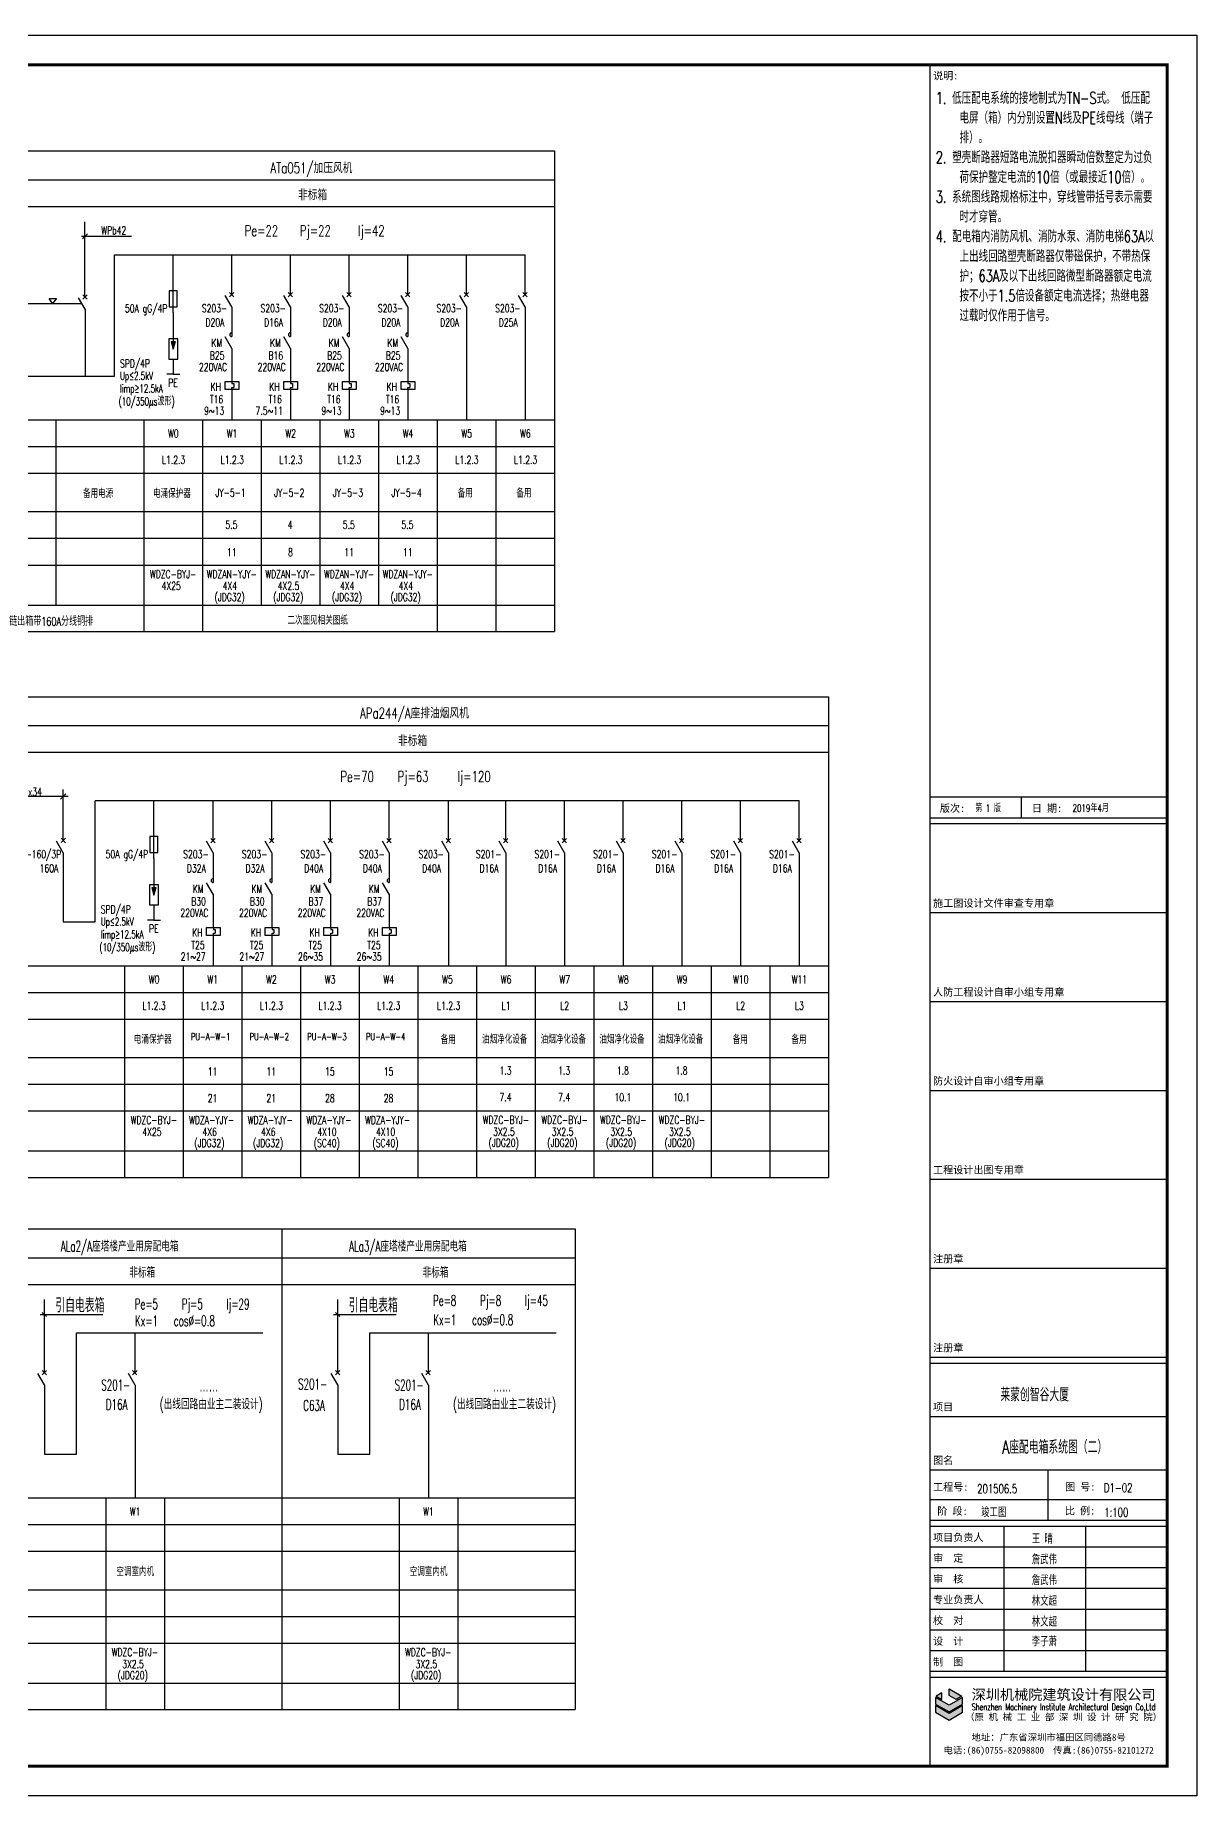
# Model space of a CAD drawing. Extents: x 1980812 to 2226895, y -554123 to 281606.
# Drawn here: x 2187690 to 2226895, y 145891 to 205291 of the extents above; entities that cross this region are included whole.
import ezdxf
from ezdxf.enums import TextEntityAlignment as Align

# ---------------------------------------------------------------- set-up
doc = ezdxf.new("R2010")
doc.units = 0
doc.header["$LTSCALE"] = 1000
doc.header["$MEASUREMENT"] = 0
doc.linetypes.add('DXXX', pattern=[4.5, 3, -1.5])
for name, color, linetype in [('1', 1, 'Continuous'), ('2', 2, 'Continuous'), ('7', 7, 'Continuous'), ('DQ1', 1, 'Continuous'), ('DQ2', 2, 'Continuous'), ('DQ7', 7, 'Continuous'), ('TK', 1, 'Continuous'), ('ZYJ', 4, 'Continuous')]:
    doc.layers.add(name, color=color, linetype=linetype)
doc.styles.add('D8', font='txtw.shx', dxfattribs={"width": 0.7, "bigfont": 'hztxtw.shx'})
doc.styles.add('HEITI', font='simplex.shx', dxfattribs={"width": 0.6, "bigfont": 'hztxt.shx'})
doc.styles.add('SONGTI', font='', dxfattribs={"width": 1.1})
doc.styles.add('ST', font='txtst.shx', dxfattribs={"width": 0.7, "bigfont": 'hztxtst.shx'})
doc.styles.get('SONGTI').set_extended_font_data('NSimSun')

# ---------------------------------------------------------------- blocks, each defined once
blk = doc.blocks.new('BLQ')
at = {"layer": '1'}
blk.add_hatch(color=256, dxfattribs=at).paths.add_polyline_path([(0.8, -1), (-0.8, -1), (0, -3.88)])
for p, q in [((-0.8, -1), (0.8, -1)), ((-0.8, -1), (0, -3.88)), ((0, -3.88), (0.8, -1))]:
    blk.add_line(p, q, dxfattribs=at)
blk.add_lwpolyline([(-1.67, -7.58), (1.67, -7.58), (1.67, 0), (-1.67, 0)], close=True, dxfattribs=at)
at = {"layer": '2'}
for p, q in [((0, -7.58), (0, -13.31)), ((0, -13.31), (-2.41, -13.31)), ((0, -13.31), (2.41, -13.31))]:
    blk.add_line(p, q, dxfattribs=at)
blk = doc.blocks.new('RD')
at = {"layer": '1', "color": 1}
blk.add_lwpolyline([(-150, 0), (-150, -600), (150, -600), (150, 0)], close=True, dxfattribs=at)
blk = doc.blocks.new('ta1j')
at = {"layer": 'TK'}
h = blk.add_hatch(color=256, dxfattribs=at)
h.paths.add_polyline_path([(759.76, 32.47), (757.38, 33.84), (757.38, 36.11), (761.72, 33.6)])
h.paths.add_polyline_path([(753.03, 33.6), (754.99, 32.47), (754.99, 34.73)])
h.paths.add_polyline_path([(752.8, 30.95), (757.38, 28.31), (761.95, 30.95), (761.95, 33.21), (757.38, 30.57), (752.8, 33.21)])
h.paths.add_polyline_path([(757.38, 25.53), (761.95, 28.17), (761.95, 30.43), (757.38, 27.79), (752.8, 30.43), (752.8, 28.17)])
for p, q in [((751, 10), (751, 584)), ((751, 584), (831, 584)), ((831, 10), (831, 584)), ((751, 337), (831, 337)), ((781.87, 330), (781.87, 337)), ((751, 330), (831, 330)), ((751, 328), (831, 328)), ((751, 298), (831, 298)), ((751, 268), (831, 268)), ((751, 238), (831, 238)), ((751, 208), (831, 208)), ((751, 178), (831, 178)), ((751, 148), (831, 148)), ((751, 146), (831, 146)), ((751, 146), (831, 146)), ((751, 146), (831, 146)), ((751, 146), (831, 146)), ((751, 146), (831, 146)), ((751, 128), (831, 128)), ((751, 110), (831, 110)), ((790.87, 92.86), (790.87, 110)), ((751, 100), (831, 100)), ((751, 93), (831, 93)), ((751, 93), (831, 93)), ((751, 93), (831, 93)), ((751, 91), (831, 91)), ((776, 42), (776, 91)), ((803.5, 42), (803.5, 91)), ((751, 84), (831, 84)), ((751, 77), (831, 77)), ((751, 70), (831, 70)), ((751, 63), (831, 63)), ((751, 56), (831, 56)), ((751, 49), (831, 49)), ((751, 42), (831, 42)), ((751, 40), (831, 40)), ((831, 10), (751, 10))]:
    blk.add_line(p, q, dxfattribs=at)
for points in [[(-210, 594), (841, 594), (841, 0), (-210, 0)], [(759.76, 32.47), (757.38, 33.84), (757.38, 36.11), (761.72, 33.6)], [(752.8, 30.95), (757.38, 28.31), (761.95, 30.95), (761.95, 33.21), (757.38, 30.57), (752.8, 33.21)], [(757.38, 25.53), (761.95, 28.17), (761.95, 30.43), (757.38, 27.79), (752.8, 30.43), (752.8, 28.17)], [(753.03, 33.6), (754.99, 32.47), (754.99, 34.73)]]:
    blk.add_lwpolyline(points, close=True, dxfattribs=at)
at = {"layer": 'TK', "const_width": 1}
blk.add_lwpolyline([(831, 10), (831, 584), (-185, 584), (-185, 10)], close=True, dxfattribs=at)
at = {"layer": 'TK', "style": 'SONGTI'}
for s, p in [('\\M+5CBB5\\M+5C3F7:', (751.98, 579.09)), ('\\M+5B0E6\\M+5B4CE:', (754.28, 331.92)), ('\\M+5C8D5 \\M+5C6DA:', (785.32, 331.92)), ('\\M+5CAA9\\M+5B9A4\\M+5CDBC\\M+5C9E8\\M+5BCC6\\M+5CEC4\\M+5BCFE\\M+5C9F3\\M+5B2E9\\M+5D7A8\\M+5D3C3\\M+5D5C2', (751.98, 299.92)), ('\\M+5C8CB\\M+5B7C0\\M+5B9A4\\M+5B3CC\\M+5C9E8\\M+5BCC6\\M+5D7D4\\M+5C9F3\\M+5D0A1\\M+5D7E9\\M+5D7A8\\M+5D3C3\\M+5D5C2', (751.98, 269.92)), ('\\M+5B7C0\\M+5BBF0\\M+5C9E8\\M+5BCC6\\M+5D7D4\\M+5C9F3\\M+5D0A1\\M+5D7E9\\M+5D7A8\\M+5D3C3\\M+5D5C2', (751.98, 239.92)), ('\\M+5B9A4\\M+5B3CC\\M+5C9E8\\M+5BCC6\\M+5B3F6\\M+5CDBC\\M+5D7A8\\M+5D3C3\\M+5D5C2', (751.98, 209.92)), ('\\M+5D7A2\\M+5B2E1\\M+5D5C2', (751.98, 179.92)), ('\\M+5D7A2\\M+5B2E1\\M+5D5C2', (751.98, 149.92)), ('\\M+5CFEE\\M+5C4BF', (751.98, 129.92)), ('\\M+5CDBC\\M+5C3FB', (751.98, 111.92)), ('\\M+5B9A4\\M+5B3CC\\M+5BAC5:', (751.98, 102.94)), ('\\M+5B1C8 \\M+5C0FD:', (796.49, 94.92)), ('\\M+5CFEE\\M+5C4BF\\M+5B8BA\\M+5D4F0\\M+5C8CB', (751.98, 85.92)), ('\\M+5C9F3  \\M+5B6A8', (751.98, 78.92)), ('\\M+5C9F3  \\M+5BACB', (751.98, 71.92)), ('\\M+5D7A8\\M+5D2B5\\M+5B8BA\\M+5D4F0\\M+5C8CB', (751.98, 64.92)), ('\\M+5D0A3  \\M+5B6D4', (751.98, 57.92)), ('\\M+5C9E8  \\M+5BCC6', (751.98, 50.92)), ('\\M+5D6C6  \\M+5CDBC', (751.98, 43.92))]:
    blk.add_text(s, height=2.5, dxfattribs=at).set_placement(p)
for s, p in [('\\M+5CDBC \\M+5BAC5:', (801.66, 104.25)), ('\\M+5BDD7 \\M+5B6CE:', (758.53, 96.06))]:
    blk.add_text(s, height=2.5, dxfattribs=at).set_placement(p, align=Align.MIDDLE_CENTER)
for s, height, p in [('\\M+5C9EE\\M+5DBDA\\M+5BBFA\\M+5D0B5\\M+5D4BA\\M+5BDA8\\M+5D6FE\\M+5C9E8\\M+5BCC6\\M+5D3D0\\M+5CFDE\\M+5B9AB\\M+5CBBE', 3.5, (796.05, 32.38)), ('\\M+5A3A8\\M+5D4AD \\M+5BBFA \\M+5D0B5 \\M+5B9A4 \\M+5D2B5 \\M+5B2BF \\M+5C9EE \\M+5DBDA \\M+5C9E8 \\M+5BCC6 \\M+5D1D0 \\M+5BEBF \\M+5D4BA\\M+5A3A9', 2.28, (796.05, 25.43)), ('\\M+5B5D8\\M+5D6B7\\M+5A3BA\\M+5B9E3\\M+5B6AB\\M+5CAA1\\M+5C9EE\\M+5DBDA\\M+5CAD0\\M+5B8A3\\M+5CCEF\\M+5C7F8\\M+5CDAC\\M+5B5C2\\M+5C2B78\\M+5BAC5', 2.25625, (791, 18.6)), ('\\M+5B5E7\\M+5BBB0:(86)0755-82098800  \\M+5B4AB\\M+5D5E6:(86)0755-82101272', 2.2563, (791, 14.24))]:
    blk.add_text(s, height=height, dxfattribs=at).set_placement(p, align=Align.CENTER)
at = {"layer": 'TK', "style": 'HEITI', "width": 0.7}
blk.add_text('Shenzhen Machinery Institute Architectural Design Co,Ltd', height=2.29, dxfattribs=at).set_placement((796.05, 28.84), align=Align.CENTER)
blk = doc.blocks.new('A$C617C165C')
at = {"layer": 'DQ1'}
for p, q in [((3299, 3890), (2924, 4540)), ((3163, 4701), (3405, 4454)), ((3165, 4460), (3411, 4703))]:
    blk.add_line(p, q, dxfattribs=at)
at = {"layer": 'DQ2'}
for p, q in [((3299, 4577), (3299, 6821)), ((3299, 3890), (3299, -2460))]:
    blk.add_line(p, q, dxfattribs=at)
at = {"layer": '7', "style": 'D8', "width": 0.6}
for s, p in [('S201-', (3037, 3587)), ('D16A', (2879, 2497))]:
    blk.add_text(s, height=600, dxfattribs=at).set_placement(p, align=Align.RIGHT)
at = {"layer": 'DQ7', "style": 'D8', "width": 0.7}
for s, p in [('W1', (3307, -3229)), ('\\M+5BFD5\\M+5B5F7\\M+5CAD2\\M+5C4DA\\M+5BBFA', (3309, -6564)), ('WDZC-BYJ-', (3292, -11136)), ('3X2.5', (3184, -11801)), ('(JDG20)', (3174, -12462))]:
    blk.add_text(s, height=450, dxfattribs=at).set_placement(p, align=Align.MIDDLE)
blk = doc.blocks.new('A$C77ED5645')
at = {"layer": '2'}
for q in [(5500, -3893), (5500, -7145)]:
    blk.add_line((5500, -6058), q, dxfattribs=at)
at = {"layer": 'DQ1'}
for p, q in [((0, 0), (30800, 0)), ((2100, -5847), (1850, -5414)), ((2019, -5306), (2181, -5471)), ((2021, -5467), (2185, -5305)), ((7725, -5850), (7475, -5417)), ((7634, -5309), (7796, -5474)), ((7635, -5470), (7800, -5308)), ((9925, -5850), (9675, -5417)), ((9834, -5309), (9996, -5474)), ((9835, -5470), (10000, -5308)), ((12125, -5850), (11875, -5417)), ((12034, -5309), (12196, -5474)), ((12035, -5470), (12200, -5308)), ((14325, -5850), (14075, -5417)), ((14234, -5309), (14396, -5474)), ((14235, -5470), (14400, -5308)), ((16547, -5850), (16297, -5417)), ((16456, -5309), (16618, -5474)), ((16457, -5470), (16622, -5308)), ((18700, -5850), (18450, -5417)), ((18609, -5309), (18770, -5474)), ((18610, -5470), (18774, -5308)), ((20900, -5850), (20650, -5417)), ((20809, -5309), (20970, -5474)), ((20810, -5470), (20974, -5308)), ((23100, -5850), (22850, -5417)), ((23009, -5309), (23170, -5474)), ((23010, -5470), (23174, -5308)), ((25300, -5850), (25050, -5417)), ((25209, -5309), (25370, -5474)), ((25210, -5470), (25374, -5308)), ((27500, -5850), (27250, -5417)), ((27409, -5309), (27570, -5474)), ((27410, -5470), (27574, -5308)), ((29700, -5850), (29450, -5417)), ((29609, -5309), (29770, -5474)), ((29610, -5470), (29774, -5308)), ((7725, -7406), (7475, -6973)), ((9925, -7406), (9675, -6973)), ((12125, -7406), (11875, -6973)), ((14325, -7406), (14075, -6973)), ((7467, -8647), (7985, -8647)), ((7467, -8947), (7467, -8647)), ((7985, -8947), (7467, -8947)), ((7726, -8647), (7726, -8723)), ((7726, -8723), (7797, -8723)), ((7726, -8867), (7797, -8867)), ((7726, -8956), (7726, -8867)), ((7797, -8723), (7797, -8867)), ((7797, -8789), (7797, -8789)), ((7985, -8647), (7985, -8947)), ((9667, -8647), (10185, -8647)), ((9667, -8947), (9667, -8647)), ((10185, -8947), (9667, -8947)), ((9926, -8647), (9926, -8723)), ((9926, -8723), (9997, -8723)), ((9926, -8867), (9997, -8867)), ((9926, -8956), (9926, -8867)), ((9997, -8723), (9997, -8867)), ((9997, -8789), (9997, -8789)), ((10185, -8647), (10185, -8947)), ((11867, -8647), (12385, -8647)), ((11867, -8947), (11867, -8647)), ((12385, -8947), (11867, -8947)), ((12126, -8647), (12126, -8723)), ((12126, -8723), (12197, -8723)), ((12126, -8867), (12197, -8867)), ((12126, -8956), (12126, -8867)), ((12197, -8723), (12197, -8867)), ((12197, -8789), (12197, -8789)), ((12385, -8647), (12385, -8947)), ((14067, -8647), (14585, -8647)), ((14067, -8947), (14067, -8647)), ((14585, -8947), (14067, -8947)), ((14326, -8647), (14326, -8723)), ((14326, -8723), (14397, -8723)), ((14326, -8867), (14397, -8867)), ((14326, -8956), (14326, -8867)), ((14397, -8723), (14397, -8867)), ((14397, -8789), (14397, -8789)), ((14585, -8647), (14585, -8947)), ((0, -18018), (30800, -18018))]:
    blk.add_line(p, q, dxfattribs=at)
for centre in [(7717, -6893), (9917, -6893), (12117, -6893), (14317, -6893)]:
    blk.add_arc(centre, 72.2, 90, 270, dxfattribs=at)
at = {"layer": 'DQ2'}
for p, q in [((2100, -5387), (2100, -3477)), ((3300, -3893), (29700, -3893)), ((3300, -8443), (3300, -3896)), ((7725, -5391), (7725, -3893)), ((9925, -5391), (9925, -3893)), ((12125, -5391), (12125, -3893)), ((14325, -5391), (14325, -3893)), ((16547, -5391), (16547, -3893)), ((18700, -5391), (18700, -3893)), ((20900, -5391), (20900, -3893)), ((23100, -5391), (23100, -3893)), ((25300, -5391), (25300, -3893)), ((27500, -5391), (27500, -3893)), ((29700, -5391), (29700, -3893)), ((2100, -5847), (2100, -8443)), ((7725, -5850), (7725, -6965)), ((9925, -5850), (9925, -6965)), ((12125, -5850), (12125, -6965)), ((14325, -5850), (14325, -6965)), ((16547, -5850), (16547, -10083)), ((18700, -5850), (18700, -10083)), ((20900, -5850), (20900, -10083)), ((23100, -5850), (23100, -10083)), ((25300, -5850), (25300, -10083)), ((27500, -5850), (27500, -10083)), ((29700, -5850), (29700, -10083)), ((7725, -7406), (7725, -8647)), ((9925, -7406), (9925, -8647)), ((12125, -7406), (12125, -8647)), ((14325, -7406), (14325, -8647)), ((2100, -8443), (3300, -8443)), ((7725, -8947), (7725, -10083)), ((9925, -8947), (9925, -10083)), ((12125, -8947), (12125, -10083)), ((14325, -8947), (14325, -10083))]:
    blk.add_line(p, q, dxfattribs=at)
at = {"layer": 'DQ7'}
for p, q in [((30800, 0), (30800, -18018)), ((0, -1083), (30800, -1083)), ((0, -2083), (30800, -2083)), ((2287, -3734), (282, -3734)), ((0, -10083), (30800, -10083)), ((4400, -10083), (4400, -18018)), ((6600, -10083), (6600, -18018)), ((8800, -10083), (8800, -18018)), ((11000, -10083), (11000, -18018)), ((13200, -10083), (13200, -18018)), ((15400, -10083), (15400, -18018)), ((17600, -10083), (17600, -18018)), ((19800, -10083), (19800, -18018)), ((22000, -10083), (22000, -18018)), ((24200, -10083), (24200, -18018)), ((26400, -10083), (26400, -18018)), ((28600, -10083), (28600, -18018)), ((0, -11083), (30800, -11083)), ((0, -12083), (30800, -12083)), ((0, -13525), (30800, -13525)), ((0, -14525), (30800, -14525)), ((0, -15525), (30800, -15525)), ((0, -17025), (30800, -17025))]:
    blk.add_line(p, q, dxfattribs=at)
at = {"layer": 'DQ7', "color": 7}
blk.add_line((2000, -3834), (2200, -3634), dxfattribs=at)
at = {"layer": '1', "xscale": 100, "yscale": 100, "zscale": 100.0000000009313}
blk.add_blockref('BLQ', (5500, -7045), dxfattribs=at)
at = {"layer": '7'}
blk.add_blockref('RD', (5500, -5242), dxfattribs=at)
at = {"layer": '7', "style": 'D8', "width": 0.7}
for s, p in [('T2N-160/3P', (2021, -6052)), ('50A gG/4P', (5281, -6053)), ('160A', (1915, -6583))]:
    blk.add_text(s, height=300, dxfattribs=at).set_placement(p, align=Align.RIGHT)
at = {"layer": '7', "style": 'D8'}
for s, width, p in [('SPD/4P', 0.7, (3505, -8122)), ('Up\\M+5A1DC2.5kV', 0.65, (3505, -8581)), ('PE', 0.7, (5314, -8843)), ('(10/350\\M+5A6CCs\\M+5B2A8\\M+5D0CE)', 0.65, (3456, -9540)), ('Iimp\\M+5A1DD12.5kA', 0.65, (3505, -9059))]:
    blk.add_text(s, height=300, dxfattribs=dict(at, width=width)).set_placement(p)
at = {"layer": 'DQ7', "style": 'D8', "width": 0.7}
for s, p in [('APa244/A\\M+5D7F9\\M+5C5C5\\M+5D3CD\\M+5D1CC\\M+5B7E7\\M+5BBFA', (15268, -612)), ('\\M+5B7C7\\M+5B1EA\\M+5CFE4', (15197, -1649))]:
    blk.add_text(s, height=400, dxfattribs=at).set_placement(p, align=Align.MIDDLE_CENTER)
for s, height, p in [('Pe=70', 400, (12488, -3193)), ('Pj=63', 400, (14634, -3193)), ('Ij=120', 400, (16882, -3193)), ('WPx34', 300, (379, -3716)), ('PU-A-W-1', 270, (6882, -12879)), ('PU-A-W-2', 270, (9082, -12879)), ('PU-A-W-3', 270, (11246, -12879)), ('PU-A-W-4', 270, (13446, -12879)), ('\\M+5B1B8\\M+5D3C3', 300, (16252, -13014)), ('\\M+5B1B8\\M+5D3C3', 300, (27204, -13014)), ('\\M+5B1B8\\M+5D3C3', 300, (29404, -13014))]:
    blk.add_text(s, height=height, dxfattribs=at).set_placement(p)
for s, p in [('S203-', (7551, -6052)), ('S203-', (9751, -6052)), ('S203-', (11951, -6052)), ('S203-', (14151, -6052)), ('S203-', (16373, -6052)), ('S201-', (18525, -6052)), ('S201-', (20725, -6052)), ('S201-', (22925, -6052)), ('S201-', (25125, -6052)), ('S201-', (27325, -6052)), ('S201-', (29525, -6052)), ('D32A', (7445, -6583)), ('D32A', (9645, -6583)), ('D40A', (11845, -6583)), ('D40A', (14045, -6583)), ('D40A', (16267, -6583)), ('D16A', (18420, -6583)), ('D16A', (20620, -6583)), ('D16A', (22820, -6583)), ('D16A', (25020, -6583)), ('D16A', (27220, -6583)), ('D16A', (29420, -6583)), ('KM', (7359, -7352)), ('KM', (9559, -7352)), ('KM', (11759, -7352)), ('KM', (13959, -7352)), ('B30', (7445, -7822)), ('B30', (9645, -7822)), ('B37', (11845, -7822)), ('B37', (14045, -7822)), ('220VAC', (7544, -8254)), ('220VAC', (9744, -8254)), ('220VAC', (11944, -8254)), ('220VAC', (14144, -8254)), ('T25', (7400, -9460)), ('KH', (7315, -8990)), ('T25', (9600, -9460)), ('KH', (9515, -8990)), ('T25', (11800, -9460)), ('KH', (11715, -8990)), ('T25', (14000, -9460)), ('KH', (13915, -8990)), ('21~27', (7438, -9892)), ('21~27', (9638, -9892)), ('26~35', (11838, -9892)), ('26~35', (14038, -9892))]:
    blk.add_text(s, height=300, dxfattribs=at).set_placement(p, align=Align.RIGHT)
for s, p in [('W0', (5505, -10596)), ('W1', (7705, -10596)), ('W2', (9905, -10596)), ('W3', (12105, -10596)), ('W4', (14305, -10596)), ('W5', (16505, -10596)), ('W6', (18705, -10596)), ('W7', (20905, -10596)), ('W8', (23105, -10596)), ('W9', (25305, -10596)), ('W10', (27505, -10596)), ('W11', (29705, -10596)), ('L1.2.3', (5503, -11582)), ('L1.2.3', (7703, -11582)), ('L1.2.3', (9903, -11582)), ('L1.2.3', (12103, -11582)), ('L1.2.3', (14303, -11582)), ('L1.2.3', (16551, -11582)), ('L1', (18703, -11582)), ('L2', (20903, -11582)), ('L3', (23103, -11582)), ('L1', (25303, -11582)), ('L2', (27503, -11582)), ('L3', (29703, -11582)), ('\\M+5B5E7\\M+5D3BF\\M+5B1A3\\M+5BBA4\\M+5C6F7', (5451, -12817)), ('\\M+5D3CD\\M+5D1CC\\M+5BEBB\\M+5BBAF\\M+5C9E8\\M+5B1B8', (18651, -12812)), ('\\M+5D3CD\\M+5D1CC\\M+5BEBB\\M+5BBAF\\M+5C9E8\\M+5B1B8', (20851, -12812)), ('\\M+5D3CD\\M+5D1CC\\M+5BEBB\\M+5BBAF\\M+5C9E8\\M+5B1B8', (23051, -12812)), ('\\M+5D3CD\\M+5D1CC\\M+5BEBB\\M+5BBAF\\M+5C9E8\\M+5B1B8', (25251, -12812)), ('11', (7696, -14050)), ('11', (9896, -14050)), ('15', (12096, -14050)), ('15', (14296, -14050)), ('1.3', (18683, -14015)), ('1.3', (20883, -14015)), ('1.8', (23083, -14015)), ('1.8', (25283, -14015)), ('21', (7696, -15050)), ('21', (9896, -15050)), ('28', (12096, -15050)), ('28', (14296, -15050)), ('7.4', (18683, -15015)), ('7.4', (20883, -15015)), ('10.1', (23083, -15015)), ('10.1', (25283, -15015)), ('WDZC-BYJ-', (5495, -15867)), ('WDZA-YJY-', (7660, -15867)), ('WDZA-YJY-', (9860, -15867)), ('WDZA-YJY-', (12060, -15867)), ('WDZA-YJY-', (14260, -15867)), ('WDZC-BYJ-', (18695, -15862)), ('WDZC-BYJ-', (20895, -15862)), ('WDZC-BYJ-', (23095, -15862)), ('WDZC-BYJ-', (25295, -15862)), ('4X25', (5423, -16310)), ('4X6', (7588, -16310)), ('4X6', (9788, -16310)), ('4X10', (11988, -16310)), ('4X10', (14188, -16310)), ('3X2.5', (18623, -16305)), ('3X2.5', (20823, -16305)), ('3X2.5', (23023, -16305)), ('3X2.5', (25223, -16305)), ('(JDG32)', (7581, -16751)), ('(JDG32)', (9781, -16751)), ('(SC40)', (11981, -16751)), ('(SC40)', (14181, -16751)), ('(JDG20)', (18617, -16746)), ('(JDG20)', (20817, -16746)), ('(JDG20)', (23017, -16746)), ('(JDG20)', (25217, -16746))]:
    blk.add_text(s, height=300, dxfattribs=at).set_placement(p, align=Align.MIDDLE)

msp = doc.modelspace()

# ---------------------------------------------------------------- linework, layer by layer
for p, q in [((2187923.3, 162193.1), (2188075.1, 162056.1)), ((2197823.3, 162193.1), (2197975.1, 162056.1)), ((2187863.5, 162124.6), (2189975.6, 162124.6)), ((2197763.5, 162124.6), (2199875.6, 162124.6))]:
    msp.add_line(p, q)
at = {"layer": '1'}
for p, q in [((2186109.2, 165014), (2196009.2, 165014)), ((2196009.2, 165014), (2205909.2, 165014)), ((2186109.2, 148797.3), (2196009.2, 148797.3)), ((2196009.2, 148797.3), (2205909.2, 148797.3))]:
    msp.add_line(p, q, dxfattribs=at)
at = {"layer": '2'}
for p, q in [((2192349.6, 195936.4), (2192349.6, 197885.1)), ((2192349.6, 195936.4), (2192349.6, 194958.3)), ((2189079.6, 161507.9), (2195376.7, 161507.9)), ((2198979.6, 161507.9), (2205276.7, 161507.9))]:
    msp.add_line(p, q, dxfattribs=at)
at = {"layer": '7'}
for p, q in [((2196009.2, 165014), (2196009.2, 148797.3)), ((2205909.2, 165014), (2205909.2, 148797.3)), ((2186109.2, 164039.4), (2196009.2, 164039.4)), ((2196009.2, 164039.4), (2205909.2, 164039.4)), ((2186109.2, 163139.4), (2196009.2, 163139.4)), ((2196009.2, 163139.4), (2205909.2, 163139.4)), ((2186109.2, 155939.4), (2196009.2, 155939.4)), ((2190069.2, 155939.4), (2190069.2, 148797.3)), ((2192049.2, 155939.4), (2192049.2, 148797.3)), ((2196009.2, 155939.4), (2205909.2, 155939.4)), ((2199969.2, 155939.4), (2199969.2, 148797.3)), ((2201949.2, 155939.4), (2201949.2, 148797.3)), ((2186109.2, 155039.4), (2196009.2, 155039.4)), ((2196009.2, 155039.4), (2205909.2, 155039.4)), ((2186109.2, 154139.4), (2196009.2, 154139.4)), ((2196009.2, 154139.4), (2205909.2, 154139.4)), ((2186109.2, 152841.4), (2196009.2, 152841.4)), ((2196009.2, 152841.4), (2205909.2, 152841.4)), ((2186109.2, 151941.4), (2196009.2, 151941.4)), ((2196009.2, 151941.4), (2205909.2, 151941.4)), ((2186109.2, 151041.4), (2196009.2, 151041.4)), ((2196009.2, 151041.4), (2205909.2, 151041.4)), ((2186109.2, 149691.4), (2196009.2, 149691.4)), ((2196009.2, 149691.4), (2205909.2, 149691.4))]:
    msp.add_line(p, q, dxfattribs=at)
at = {"layer": 'DQ1'}
for p, q in [((2184779.7, 201388.6), (2205219.6, 201388.6)), ((2205219.6, 201388.6), (2205219.6, 185172)), ((2189379.6, 196043), (2189154.6, 196432.7)), ((2189297.5, 196529.3), (2189443, 196381.5)), ((2189298.7, 196385), (2189446.5, 196530.6)), ((2194329.6, 196124), (2194104.6, 196513.7)), ((2194247.5, 196610.3), (2194393, 196462.5)), ((2194248.7, 196466), (2194396.5, 196611.5)), ((2196309.6, 196124), (2196084.6, 196513.7)), ((2196227.5, 196610.3), (2196373, 196462.5)), ((2196228.7, 196466), (2196376.5, 196611.5)), ((2198289.6, 196124), (2198064.6, 196513.7)), ((2198207.5, 196610.3), (2198353, 196462.5)), ((2198208.7, 196466), (2198356.5, 196611.5)), ((2200269.6, 196124), (2200044.6, 196513.7)), ((2200187.5, 196610.3), (2200333, 196462.5)), ((2200188.7, 196466), (2200336.5, 196611.5)), ((2202249.6, 196124), (2202024.6, 196513.7)), ((2202167.5, 196610.3), (2202313, 196462.5)), ((2202168.7, 196466), (2202316.5, 196611.5)), ((2204229.6, 196124), (2204004.6, 196513.7)), ((2204147.5, 196610.3), (2204293, 196462.5)), ((2204148.7, 196466), (2204296.5, 196611.5)), ((2194329.6, 194723.3), (2194104.6, 195113)), ((2196309.6, 194723.3), (2196084.6, 195113)), ((2198289.6, 194723.3), (2198064.6, 195113)), ((2200269.6, 194723.3), (2200044.6, 195113)), ((2194097.3, 193606.7), (2194563.3, 193606.7)), ((2194097.3, 193336.7), (2194097.3, 193606.7)), ((2194563.3, 193336.7), (2194097.3, 193336.7)), ((2194329.9, 193606.7), (2194329.9, 193537.9)), ((2194329.9, 193537.9), (2194394.6, 193537.9)), ((2194329.9, 193408.7), (2194394.6, 193408.7)), ((2194329.9, 193327.9), (2194329.9, 193408.7)), ((2194394.6, 193537.9), (2194394.6, 193408.7)), ((2194394.6, 193478.7), (2194394.6, 193478.7)), ((2194563.3, 193606.7), (2194563.3, 193336.7)), ((2196077.3, 193606.7), (2196543.3, 193606.7)), ((2196077.3, 193336.7), (2196077.3, 193606.7)), ((2196543.3, 193336.7), (2196077.3, 193336.7)), ((2196309.9, 193606.7), (2196309.9, 193537.9)), ((2196309.9, 193537.9), (2196374.6, 193537.9)), ((2196309.9, 193408.7), (2196374.6, 193408.7)), ((2196309.9, 193327.9), (2196309.9, 193408.7)), ((2196374.6, 193537.9), (2196374.6, 193408.7)), ((2196374.6, 193478.7), (2196374.6, 193478.7)), ((2196543.3, 193606.7), (2196543.3, 193336.7)), ((2198057.3, 193606.7), (2198523.3, 193606.7)), ((2198057.3, 193336.7), (2198057.3, 193606.7)), ((2198523.3, 193336.7), (2198057.3, 193336.7)), ((2198289.9, 193606.7), (2198289.9, 193537.9)), ((2198289.9, 193537.9), (2198354.6, 193537.9)), ((2198289.9, 193408.7), (2198354.6, 193408.7)), ((2198289.9, 193327.9), (2198289.9, 193408.7)), ((2198354.6, 193537.9), (2198354.6, 193408.7)), ((2198354.6, 193478.7), (2198354.6, 193478.7)), ((2198523.3, 193606.7), (2198523.3, 193336.7)), ((2200037.3, 193606.7), (2200503.3, 193606.7)), ((2200037.3, 193336.7), (2200037.3, 193606.7)), ((2200503.3, 193336.7), (2200037.3, 193336.7)), ((2200269.9, 193606.7), (2200269.9, 193537.9)), ((2200269.9, 193537.9), (2200334.6, 193537.9)), ((2200269.9, 193408.7), (2200334.6, 193408.7)), ((2200269.9, 193327.9), (2200269.9, 193408.7)), ((2200334.6, 193537.9), (2200334.6, 193408.7)), ((2200334.6, 193478.7), (2200334.6, 193478.7)), ((2200503.3, 193606.7), (2200503.3, 193336.7)), ((2184779.7, 185172), (2205219.6, 185172)), ((2187999.2, 159751.8), (2187774.2, 160141.5)), ((2187926.5, 160238.1), (2188072, 160090.3)), ((2187927.7, 160093.8), (2188075.5, 160239.4)), ((2197899.2, 159751.8), (2197674.2, 160141.5)), ((2197826.5, 160238.1), (2197972, 160090.3)), ((2197827.7, 160093.8), (2197975.5, 160239.4))]:
    msp.add_line(p, q, dxfattribs=at)
for centre in [(2194322.5, 195184.9), (2196302.5, 195184.9), (2198282.5, 195184.9), (2200262.5, 195184.9)]:
    msp.add_arc(centre, 65, 90, 270, dxfattribs=at)
at = {"layer": 'DQ2'}
for p, q in [((2189370.2, 196455.4), (2189370.2, 198998)), ((2190369.6, 197885.1), (2204229.6, 197885.1)), ((2190369.6, 193792.5), (2190369.6, 197885.1)), ((2194329.6, 196536.4), (2194329.6, 197885.1)), ((2196309.6, 196536.4), (2196309.6, 197885.1)), ((2198289.6, 196536.4), (2198289.6, 197885.1)), ((2200269.6, 196536.4), (2200269.6, 197885.1)), ((2202249.6, 196536.4), (2202249.6, 197885.1)), ((2204229.6, 196536.4), (2204229.6, 197885.1)), ((2189379.6, 196043), (2189379.6, 193792.5)), ((2194329.6, 196124), (2194329.6, 195119.9)), ((2196309.6, 196124), (2196309.6, 195119.9)), ((2198289.6, 196124), (2198289.6, 195119.9)), ((2200269.6, 196124), (2200269.6, 195119.9)), ((2202249.6, 196124), (2202249.6, 192314)), ((2204229.6, 196124), (2204229.6, 192314)), ((2194329.6, 194723.3), (2194329.6, 193606.7)), ((2196309.6, 194723.3), (2196309.6, 193606.7)), ((2198289.6, 194723.3), (2198289.6, 193606.7)), ((2200269.6, 194723.3), (2200269.6, 193606.7)), ((2187399.6, 193792.5), (2190369.6, 193792.5)), ((2194329.6, 193336.7), (2194329.6, 192314)), ((2196309.6, 193336.7), (2196309.6, 192314)), ((2198289.6, 193336.7), (2198289.6, 192314)), ((2200269.6, 193336.7), (2200269.6, 192314)), ((2187999.2, 160166), (2187999.2, 162632.8)), ((2197899.2, 160166), (2197899.2, 162632.8)), ((2189079.6, 157415.3), (2189079.6, 161507.9)), ((2198979.6, 157415.3), (2198979.6, 161507.9)), ((2187999.2, 159751.8), (2187999.2, 157415.3)), ((2197899.2, 159751.8), (2197899.2, 157415.3)), ((2187999.2, 157415.3), (2189079.6, 157415.3)), ((2197899.2, 157415.3), (2198979.6, 157415.3))]:
    msp.add_line(p, q, dxfattribs=at)
at = {"layer": 'DQ7'}
for p, q in [((2184779.7, 200414), (2205219.6, 200414)), ((2184779.7, 199514), (2205219.6, 199514)), ((2190936, 198502.4), (2189250.1, 198502.4)), ((2184779.7, 192314), (2205219.6, 192314)), ((2188381.9, 192314), (2188381.9, 186066.1)), ((2191359.6, 192314), (2191359.6, 185172)), ((2193339.6, 192314), (2193339.6, 185172)), ((2195319.6, 192314), (2195319.6, 186066.1)), ((2197299.6, 192314), (2197299.6, 186066.1)), ((2199279.6, 192314), (2199279.6, 186066.1)), ((2201259.6, 192314), (2201259.6, 185172)), ((2203239.6, 192314), (2203239.6, 185172)), ((2184779.7, 191414), (2205219.6, 191414)), ((2184779.7, 190514), (2205219.6, 190514)), ((2184779.7, 189216.1), (2205219.6, 189216.1)), ((2184779.7, 188316.1), (2205219.6, 188316.1)), ((2184779.7, 187416.1), (2205219.6, 187416.1)), ((2184779.7, 186066.1), (2205219.6, 186066.1))]:
    msp.add_line(p, q, dxfattribs=at)
at = {"layer": 'DQ7', "color": 7}
msp.add_line((2189284.7, 198416.9), (2189455.7, 198587.9), dxfattribs=at)
at = {"layer": 'ZYJ', "color": 7, "linetype": 'DXXX'}
msp.add_line((2187283.4, 196244.3), (2189263.4, 196244.3), dxfattribs=at)
at = {"layer": 'ZYJ', "color": 7}
for p, q in [((2188162.5, 196409.6), (2188412, 196409.6)), ((2188273.4, 196244.3), (2188162.5, 196409.6)), ((2188412, 196409.6), (2188273.4, 196244.3))]:
    msp.add_line(p, q, dxfattribs=at)

# ---------------------------------------------------------------- block references
at = {"layer": '1', "xscale": 90, "yscale": 89.9999999999709, "zscale": 90.00000000080803}
msp.add_blockref('BLQ', (2192349.6, 195048.3), dxfattribs=at)
at = {"layer": '7', "xscale": 0.8999999999996362, "yscale": 0.9000000000014552, "zscale": 0.9}
msp.add_blockref('RD', (2192349.6, 196671.3), dxfattribs=at)
at = {"layer": 'DQ2'}
for name, p, xscale, yscale, zscale in [('A$C77ED5645', (2186749.1, 182970.9), 0.8999999999941792, 0.9000000000014552, 0.9), ('A$C617C165C', (2189079.6, 157415.3), 0.6000000000931323, 0.6000000000058208, 0.6), ('A$C617C165C', (2198979.6, 157415.3), 0.6000000000931323, 0.6000000000058208, 0.6)]:
    msp.add_blockref(name, p, dxfattribs=dict(at, xscale=xscale, yscale=yscale, zscale=zscale))
at = {"layer": 'TK', "xscale": 100, "yscale": 100, "zscale": 100}
msp.add_blockref('ta1j', (2142794.5, 145890.6), dxfattribs=at)

# ---------------------------------------------------------------- texts
at = {"style": 'ST', "width": 0.6}
for p in [(2188371.4, 162198.7), (2198271.4, 162198.7)]:
    msp.add_text('\\M+5D2FD\\M+5D7D4\\M+5B5E7\\M+5B1ED\\M+5CFE4', height=480, dxfattribs=at).set_placement(p)
at = {"layer": '7', "style": 'D8'}
for s, height, width, p in [('50A gG/4P', 270, 0.7, (2192152.3, 195940.7)), ('S201-', 360, 0.6, (2197543.5, 159602.5)), ('C63A', 360, 0.6, (2197467.1, 158883.8))]:
    msp.add_text(s, height=height, dxfattribs=dict(at, width=width)).set_placement(p, align=Align.RIGHT)
for s, height, width, p in [('SPD/4P', 270, 0.7, (2190553.7, 194078.9)), ('Up\\M+5A1DC2.5kV', 270, 0.65, (2190553.7, 193665.4)), ('PE', 270, 0.7, (2192182, 193429.6)), ('(10/350\\M+5A6CCs\\M+5B2A8\\M+5D0CE)', 270, 0.65, (2190509.8, 192802.7)), ('Iimp\\M+5A1DD12.5kA', 270, 0.65, (2190553.7, 193235.5)), ('\\M+5B5DA 1 \\M+5B0E6', 250, 0.7, (2219419.6, 179085.3)), ('2019\\M+5C4EA4\\M+5D4C2', 250, 0.7, (2222703.3, 179087.8)), ('ALa2/A\\M+5D7F9\\M+5CBFE\\M+5C2A5\\M+5B2FA\\M+5D2B5\\M+5D3C3\\M+5B7BF\\M+5C5E4\\M+5B5E7\\M+5CFE4', 360, 0.6, (2188554.1, 164251.7)), ('ALa3/A\\M+5D7F9\\M+5CBFE\\M+5C2A5\\M+5B2FA\\M+5D2B5\\M+5D3C3\\M+5B7BF\\M+5C5E4\\M+5B5E7\\M+5CFE4', 360, 0.6, (2198285.4, 164251.7)), ('Pe=8', 360, 0.6, (2201115.4, 162423)), ('Pj=8', 360, 0.6, (2202703.7, 162423)), ('Ij=45', 360, 0.6, (2204214, 162423)), ('Pe=5', 360, 0.6, (2191046, 162303)), ('Pj=5', 360, 0.6, (2192634.2, 162303)), ('Ij=29', 360, 0.6, (2194144.5, 162303)), ('Kx=1', 360, 0.6, (2191058, 161737.5)), ('cos%%C=0.8', 360, 0.6, (2192365.8, 161737.5)), ('Kx=1', 360, 0.6, (2201127.4, 161771.5)), ('cos%%C=0.8', 360, 0.6, (2202435.3, 161771.5)), ('(\\M+5B3F6\\M+5CFDF\\M+5BBD8\\M+5C2B7\\M+5D3C9\\M+5D2B5\\M+5D6F7\\M+5B6FE\\M+5D7B0\\M+5C9E8\\M+5BCC6)', 360, 0.6, (2191895.9, 158928.1)), ('\\M+5A1AD\\M+5A1AD', 405, 0.6, (2193227.2, 159530.6)), ('(\\M+5B3F6\\M+5CFDF\\M+5BBD8\\M+5C2B7\\M+5D3C9\\M+5D2B5\\M+5D6F7\\M+5B6FE\\M+5D7B0\\M+5C9E8\\M+5BCC6)', 360, 0.6, (2201795.9, 158928.1)), ('\\M+5A1AD\\M+5A1AD', 405, 0.6, (2203127.2, 159530.6)), ('201506.5', 300, 0.7, (2219483.2, 156100.5)), ('D1-02', 300, 0.7, (2223759, 156131.5)), ('\\M+5BFA2\\M+5B9A4\\M+5CDBC', 300, 0.7, (2219614.7, 155298.5)), ('1:100', 300, 0.7, (2223771.7, 155305.2)), ('\\M+5CDF5 \\M+5C7E7', 300, 0.7, (2221324, 154401.1)), ('\\M+5D5B2\\M+5CEE4\\M+5CEB0', 300, 0.7, (2221324.7, 153706.4)), ('\\M+5D5B2\\M+5CEE4\\M+5CEB0', 300, 0.7, (2221324.7, 153006.4)), ('\\M+5C1D6\\M+5CEC4\\M+5B3AC', 300, 0.7, (2221324.7, 152304.8)), ('\\M+5C1D6\\M+5CEC4\\M+5B3AC', 300, 0.7, (2221324.7, 151604.8)), ('\\M+5C0EE\\M+5D7D3\\M+5CFF4', 300, 0.7, (2221324.7, 150939.1))]:
    msp.add_text(s, height=height, dxfattribs=dict(at, width=width)).set_placement(p)
at = {"layer": '7', "style": 'D8', "width": 0.6}
for p in [(2191303.6, 163571.8), (2201203.6, 163571.8)]:
    msp.add_text('\\M+5B7C7\\M+5B1EA\\M+5CFE4', height=360, dxfattribs=at).set_placement(p, align=Align.MIDDLE)
at = {"layer": '7', "color": 1, "style": 'D8', "width": 0.7}
msp.add_text('\\M+5C0B3\\M+5C3C9\\M+5B4B4\\M+5D6C7\\M+5B9C8\\M+5B4F3\\M+5CFC3', height=450, dxfattribs=at).set_placement((2220266, 159197.8))
at = {"layer": '7', "ltscale": 5, "insert": (2218084.8, 203371.6), "char_height": 400, "width": 7490.81, "attachment_point": 1, "style": 'D8'}
msp.add_mtext('\\pi-800,l800;1. \\M+5B5CD\\M+5D1B9\\M+5C5E4\\M+5B5E7\\M+5CFB5\\M+5CDB3\\M+5B5C4\\M+5BDD3\\M+5B5D8\\M+5D6C6\\M+5CABD\\M+5CEAATN-S\\M+5CABD\\M+5A1A3 \\M+5B5CD\\M+5D1B9\\M+5C5E4\\M+5B5E7\\M+5C6C1\\M+5A3A8\\M+5CFE4\\M+5A3A9\\M+5C4DA\\M+5B7D6\\M+5B1F0\\M+5C9E8\\M+5D6C3N\\M+5CFDF\\M+5BCB0PE\\M+5CFDF\\M+5C4B8\\M+5CFDF\\M+5A3A8\\M+5B6CB\\M+5D7D3\\M+5C5C5\\M+5A3A9\\M+5A1A3 \\P2. \\M+5CBDC\\M+5BFC7\\M+5B6CF\\M+5C2B7\\M+5C6F7\\M+5B6CC\\M+5C2B7\\M+5B5E7\\M+5C1F7\\M+5CDD1\\M+5BFDB\\M+5C6F7\\M+5CBB2\\M+5B6AF\\M+5B1B6\\M+5CAFD\\M+5D5FB\\M+5B6A8\\M+5CEAA\\M+5B9FD\\M+5B8BA\\M+5BAC9\\M+5B1A3\\M+5BBA4\\M+5D5FB\\M+5B6A8\\M+5B5E7\\M+5C1F7\\M+5B5C410\\M+5B1B6\\M+5A3A8\\M+5BBF2\\M+5D7EE\\M+5BDD3\\M+5BDFC10\\M+5B1B6\\M+5A3A9\\M+5A1A3 \\P3. \\M+5CFB5\\M+5CDB3\\M+5CDBC\\M+5CFDF\\M+5C2B7\\M+5B9E6\\M+5B8F1\\M+5B1EA\\M+5D7A2\\M+5D6D0\\M+5A3AC\\M+5B4A9\\M+5CFDF\\M+5B9DC\\M+5B4F8\\M+5C0A8\\M+5BAC5\\M+5B1ED\\M+5CABE\\M+5D0E8\\M+5D2AA\\M+5CAB1\\M+5B2C5\\M+5B4A9\\M+5B9DC\\M+5A1A3\\P4. \\M+5C5E4\\M+5B5E7\\M+5CFE4\\M+5C4DA\\M+5CFFB\\M+5B7C0\\M+5B7E7\\M+5BBFA\\M+5A1A2\\M+5CFFB\\M+5B7C0\\M+5CBAE\\M+5B1C3\\M+5A1A2\\M+5CFFB\\M+5B7C0\\M+5B5E7\\M+5CCDD63A\\M+5D2D4\\M+5C9CF\\M+5B3F6\\M+5CFDF\\M+5BBD8\\M+5C2B7\\M+5CBDC\\M+5BFC7\\M+5B6CF\\M+5C2B7\\M+5C6F7\\M+5BDF6\\M+5B4F8\\M+5B4C5\\M+5B1A3\\M+5BBA4\\M+5A3AC\\M+5B2BB\\M+5B4F8\\M+5C8C8\\M+5B1A3\\M+5BBA4\\M+5A3BB63A\\M+5BCB0\\M+5D2D4\\M+5CFC2\\M+5B3F6\\M+5CFDF\\M+5BBD8\\M+5C2B7\\M+5CEA2\\M+5D0CD\\M+5B6CF\\M+5C2B7\\M+5C6F7\\M+5B6EE\\M+5B6A8\\M+5B5E7\\M+5C1F7\\M+5B0B4\\M+5B2BB\\M+5D0A1\\M+5D3DA1.5\\M+5B1B6\\M+5C9E8\\M+5B1B8\\M+5B6EE\\M+5B6A8\\M+5B5E7\\M+5C1F7\\M+5D1A1\\M+5D4F1\\M+5A3BB\\M+5C8C8\\M+5BCCC\\M+5B5E7\\M+5C6F7\\M+5B9FD\\M+5D4D8\\M+5CAB1\\M+5BDF6\\M+5D7F7\\M+5D3C3\\M+5D3DA\\M+5D0C5\\M+5BAC5\\M+5A1A3', dxfattribs=at)
at = {"layer": 'DQ7', "style": 'D8', "width": 0.7}
for s, p in [('ATa051/\\M+5BCD3\\M+5D1B9\\M+5B7E7\\M+5BBFA', (2197011, 200814.3)), ('\\M+5B7C7\\M+5B1EA\\M+5CFE4', (2197052.8, 199904.2))]:
    msp.add_text(s, height=360, dxfattribs=at).set_placement(p, align=Align.MIDDLE_CENTER)
for s, height, p in [('WPb42', 270, (2189921.4, 198570.9)), ('Pe=22', 360, (2194758.4, 198515.3)), ('Pj=22', 360, (2196622.5, 198515.3)), ('Ij=42', 360, (2198581, 198515.3))]:
    msp.add_text(s, height=height, dxfattribs=at).set_placement(p)
for s, p in [('S203-', (2194172.4, 195942)), ('S203-', (2196152.4, 195942)), ('S203-', (2198132.4, 195942)), ('S203-', (2200112.4, 195942)), ('S203-', (2202092.4, 195942)), ('S203-', (2204072.4, 195942)), ('D20A', (2194077.3, 195464.3)), ('D16A', (2196057.3, 195464.3)), ('D20A', (2198037.3, 195464.3)), ('D20A', (2200017.3, 195464.3)), ('D20A', (2201997.3, 195464.3)), ('D25A', (2203977.3, 195464.3)), ('KM', (2194000.2, 194772)), ('KM', (2195980.2, 194772)), ('KM', (2197960.2, 194772)), ('KM', (2199940.2, 194772)), ('B25', (2194077.3, 194348.8)), ('B16', (2196057.3, 194348.8)), ('B25', (2198037.3, 194348.8)), ('B25', (2200017.3, 194348.8)), ('220VAC', (2194166.9, 193960)), ('220VAC', (2196146.9, 193960)), ('220VAC', (2198126.9, 193960)), ('220VAC', (2200106.9, 193960)), ('T16', (2194037.2, 192874.6)), ('KH', (2193960, 193297.8)), ('T16', (2196017.2, 192874.6)), ('KH', (2195940, 193297.8)), ('T16', (2197997.2, 192874.6)), ('KH', (2197920, 193297.8)), ('T16', (2199977.2, 192874.6)), ('KH', (2199900, 193297.8)), ('9~13', (2194071.5, 192485.8)), ('7.5~11', (2196051.5, 192485.8)), ('9~13', (2198031.5, 192485.8)), ('9~13', (2200011.5, 192485.8))]:
    msp.add_text(s, height=270, dxfattribs=at).set_placement(p, align=Align.RIGHT)
for s, height, p in [('W0', 270, (2192354.3, 191852.6)), ('W1', 270, (2194334.3, 191852.6)), ('W2', 270, (2196314.3, 191852.6)), ('W3', 270, (2198294.3, 191852.6)), ('W4', 270, (2200274.3, 191852.6)), ('W5', 270, (2202254.3, 191852.6)), ('W6', 270, (2204234.3, 191852.6)), ('L1.2.3', 270, (2192362, 190964.4)), ('L1.2.3', 270, (2194342, 190964.4)), ('L1.2.3', 270, (2196322, 190964.4)), ('L1.2.3', 270, (2198302, 190964.4)), ('L1.2.3', 270, (2200282, 190964.4)), ('L1.2.3', 270, (2202262, 190964.4)), ('L1.2.3', 270, (2204242, 190964.4)), ('\\M+5B1B8\\M+5D3C3\\M+5B5E7\\M+5D4B4', 270, (2189811.9, 189850.9)), ('\\M+5B5E7\\M+5D3BF\\M+5B1A3\\M+5BBA4\\M+5C6F7', 270, (2192305.5, 189853.6)), ('JY-5-1', 270, (2194285.5, 189853.6)), ('JY-5-2', 270, (2196265.5, 189853.6)), ('JY-5-3', 270, (2198245.5, 189853.6)), ('JY-5-4', 270, (2200225.5, 189853.6)), ('\\M+5B1B8\\M+5D3C3', 270, (2202203.8, 189865.1)), ('\\M+5B1B8\\M+5D3C3', 270, (2204183.8, 189865.1)), ('5.5', 270, (2194314, 188771.1)), ('4', 270, (2196294, 188771.1)), ('5.5', 270, (2198274, 188771.1)), ('5.5', 270, (2200254, 188771.1)), ('11', 270, (2194326, 187843.8)), ('8', 270, (2196306, 187843.8)), ('11', 270, (2198286, 187843.8)), ('11', 270, (2200266, 187843.8)), ('WDZC-BYJ-', 270, (2192345.2, 187108.1)), ('WDZAN-YJY-', 270, (2194325.2, 187108.1)), ('WDZAN-YJY-', 270, (2196305.2, 187108.1)), ('WDZAN-YJY-', 270, (2198285.2, 187108.1)), ('WDZAN-YJY-', 270, (2200265.2, 187108.1)), ('4X25', 270, (2192280.1, 186709.5)), ('(JDG32)', 270, (2194254.5, 186312.9)), ('4X4', 270, (2194260.1, 186709.5)), ('(JDG32)', 270, (2196234.5, 186312.9)), ('4X2.5', 270, (2196240.1, 186709.5)), ('(JDG32)', 270, (2198214.5, 186312.9)), ('4X4', 270, (2198220.1, 186709.5)), ('(JDG32)', 270, (2200194.5, 186312.9)), ('4X4', 270, (2200200.1, 186709.5)), ('\\M+5C1B4\\M+5B3F6\\M+5CFE4\\M+5B4F8160A\\M+5B7D6\\M+5CFDF\\M+5CDAD\\M+5C5C5', 285.882, (2188228.3, 185548)), ('\\M+5B6FE\\M+5B4CE\\M+5CDBC\\M+5BCFB\\M+5CFE0\\M+5B9D8\\M+5CDBC\\M+5D6BD', 270, (2197223.7, 185576.8))]:
    msp.add_text(s, height=height, dxfattribs=at).set_placement(p, align=Align.MIDDLE)
at = {"layer": 'DQ7', "color": 1, "style": 'D8', "width": 0.7}
msp.add_text('A\\M+5D7F9\\M+5C5E4\\M+5B5E7\\M+5CFE4\\M+5CFB5\\M+5CDB3\\M+5CDBC\\M+5A3A8\\M+5B6FE\\M+5A3A9', height=450, dxfattribs=at).set_placement((2222095.8, 157432.3), align=Align.CENTER)

doc.saveas('drawing.dxf')
